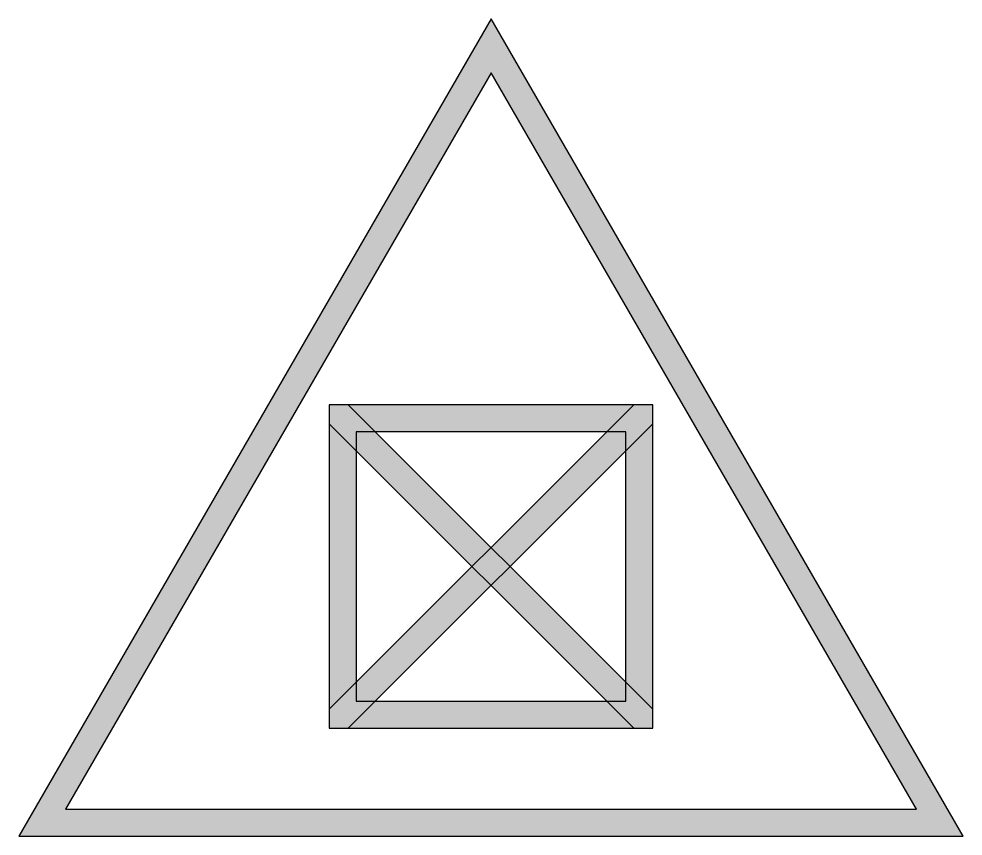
# Model space of a CAD drawing. Header units: millimetres. Extents: x -35 to 35, y -18.6 to 42.
import ezdxf

# ---------------------------------------------------------------- set-up
doc = ezdxf.new("R2010")
doc.units = ezdxf.units.MM
doc.header["$LTSCALE"] = 0.5
doc.layers.add('INCENDIO', color=10, linetype='Continuous')
doc.layers.add('TigreCad', color=170, linetype='Continuous')

# ---------------------------------------------------------------- blocks, each defined once
blk = doc.blocks.new('simbolo incêndio')
at = {"layer": 'INCENDIO'}
h = blk.add_hatch(color=256, dxfattribs=at)
h.paths.add_polyline_path([(0, 30.311), (-17.5, 0), (17.5, 0)])
h.paths.add_polyline_path([(0, 28.311), (15.768, 1), (-15.768, 1)], flags=16)
for p, q in [((0, 30.311), (-17.5, 0)), ((17.5, 0), (0, 30.311)), ((0, 28.311), (-15.768, 1)), ((15.768, 1), (0, 28.311)), ((-15.768, 1), (15.768, 1)), ((-17.5, 0), (17.5, 0))]:
    blk.add_line(p, q, dxfattribs=at)
blk = doc.blocks.new('CARGA DE PÓ BC')
at = {"layer": 'INCENDIO'}
h = blk.add_hatch(color=256, dxfattribs=at)
h.paths.add_polyline_path([(5.293, 16), (-5.293, 16), (-4.293, 15), (4.293, 15)])
h.paths.add_polyline_path([(6, 15.293), (5, 14.293), (5, 5.707), (6, 4.707)])
h.paths.add_polyline_path([(6, 15.293), (6, 16), (5.293, 16), (4.293, 15), (5, 15), (5, 14.293)])
h.paths.add_polyline_path([(5, 14.293), (5, 15), (4.293, 15), (0, 10.707), (0.707, 10)])
h.paths.add_polyline_path([(0, 10.707), (-0.707, 10), (0, 9.293), (0.707, 10)])
h.paths.add_polyline_path([(0.707, 10), (0, 9.293), (4.293, 5), (5, 5), (5, 5.707)])
h.paths.add_polyline_path([(0, 10.707), (-4.293, 15), (-5, 15), (-5, 14.293), (-0.707, 10)])
h.paths.add_polyline_path([(0, 9.293), (-0.707, 10), (-5, 5.707), (-5, 5), (-4.293, 5)])
h.paths.add_polyline_path([(-5, 14.293), (-6, 15.293), (-6, 4.707), (-5, 5.707)])
h.paths.add_polyline_path([(4.293, 5), (-4.293, 5), (-5.293, 4), (5.293, 4)])
h.paths.add_polyline_path([(-4.293, 5), (-5, 5), (-5, 5.707), (-6, 4.707), (-6, 4), (-5.293, 4)])
h.paths.add_polyline_path([(5, 5.707), (5, 5), (4.293, 5), (5.293, 4), (6, 4), (6, 4.707)])
h.paths.add_polyline_path([(-5.293, 16), (-6, 16), (-6, 15.293), (-5, 14.293), (-5, 15), (-4.293, 15)])
for p, q in [((5.293, 16), (-6, 4.707)), ((5.293, 16), (-6, 4.707)), ((-5.293, 16), (6, 4.707)), ((-6, 15.293), (5.293, 4)), ((6, 15.293), (-5.293, 4))]:
    blk.add_line(p, q, dxfattribs=at)
for points in [[(-6, 4), (6, 4), (6, 16), (-6, 16)], [(-5, 5), (5, 5), (5, 15), (-5, 15)]]:
    blk.add_lwpolyline(points, close=True, dxfattribs=at)
at = {"layer": 'TigreCad'}
blk.add_blockref('simbolo incêndio', (0, 0), dxfattribs=at)

msp = doc.modelspace()

# ---------------------------------------------------------------- block references
at = {"layer": 'INCENDIO', "xscale": 2, "yscale": 2, "zscale": 2}
msp.add_blockref('CARGA DE PÓ BC', (0, -18.586), dxfattribs=at)

doc.saveas('drawing.dxf')
